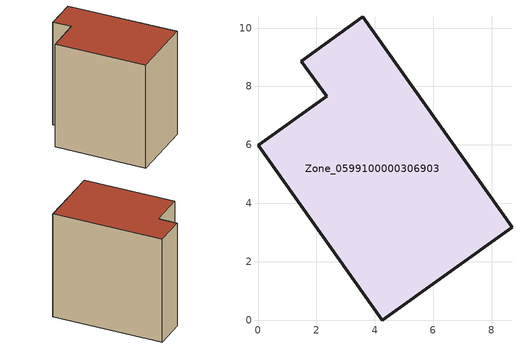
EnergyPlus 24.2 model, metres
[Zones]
Zone_0599100000306903
 floor ground (C_G): 3.59,10.38 8.7,3.18 4.25,0 0,5.98 2.35,7.66 1.48,8.87 z0
 wall outside (C_F): 4.25,0 8.7,3.18 3.59,10.38 1.48,8.87 2.35,7.66 0,5.98 4.25,0 z0:8.69
 roof outside (C_R): 8.7,3.18 3.59,10.38 1.48,8.87 2.35,7.66 0,5.98 4.25,0 z8.69
[BUILDING]
Pand.0599100000306903: North Axis=0; Terrain=City; Loads Convergence Tolerance Value=0.04; Temperature Convergence Tolerance Value=0.4; Solar Distribution=FullExterior; Maximum Number of Warmup Days=25; Minimum Number of Warmup Days=1
[Site:Location]
Rotterdam.The.Hague.AP_ZH_NLD Design_Conditions: Latitude=51.96; Longitude=4.45; Time Zone=1; Elevation=-4.5
[SITE:GROUNDTEMPERATURE:BUILDINGSURFACE]
18, 18, 18, 18, 18, 18, 18, 18, 18, 18, 18, 18
[MATERIAL] Thermal Absorptance=0.9; Solar Absorptance=0.7; Visible Absorptance=0.7
Name | Roughness | Thickness | Conductivity | Density | Specific Heat
G.TI.1975-1991 | MediumSmooth | 0.15 | 0.288461 | 540 | 1210
F.TI.1975-1991 | Rough | 0.3 | 0.230769 | 1920 | 840
R.TI.1975-1991 | MediumRough | 0.2 | 0.153846 | 1500 | 1000
[CONSTRUCTION]
C_G: G.TI.1975-1991
C_F: F.TI.1975-1991
C_R: R.TI.1975-1991
[ZONE]
Zone_0599100000306903: Type=1; Multiplier=1; Ceiling Height=Autocalculate; Volume=Autocalculate; Floor Area=autocalculate; Part of Total Floor Area=Yes
[ZONEINFILTRATION:DESIGNFLOWRATE]
Infil_Zone_0599100000306903: Zone or ZoneList or Space or SpaceList=Zone_0599100000306903; Schedule=AlwaysOn; Design Flow Rate Calculation Method=Flow/Area; Flow Rate per Floor Area=0.003; Constant Term Coefficient=1; Temperature Term Coefficient=0; Velocity Term Coefficient=0; Velocity Squared Term Coefficient=0
[HVACTEMPLATE:ZONE:IDEALLOADSAIRSYSTEM]
Zone_0599100000306903: Maximum Heating Supply Air Temperature=50; Minimum Cooling Supply Air Temperature=13; Maximum Heating Supply Air Humidity Ratio=0.0156; Minimum Cooling Supply Air Humidity Ratio=0.0077; Heating Limit=NoLimit; Cooling Limit=NoLimit; Dehumidification Control Type=ConstantSensibleHeatRatio; Cooling Sensible Heat Ratio=0.7; Dehumidification Setpoint=60; Humidification Control Type=None; Humidification Setpoint=30; Outdoor Air Method=None; Outdoor Air Flow Rate per Person=0.00944; Outdoor Air Flow Rate per Zone Floor Area=0; Outdoor Air Flow Rate per Zone=0; Demand Controlled Ventilation Type=None; Outdoor Air Economizer Type=NoEconomizer; Heat Recovery Type=None; Sensible Heat Recovery Effectiveness=0.7; Latent Heat Recovery Effectiveness=0.65
[ZONECONTROL:THERMOSTAT]
ThermostatControl_Zone_0599100000306903: Zone or ZoneList=Zone_0599100000306903; Control Type Schedule=DualSetpointControlType; Control 1=Thermostat_Zone_0599100000306903; Temperature Difference Between Cutout And Setpoint=0
[THERMOSTATSETPOINT:DUALSETPOINT]
Thermostat_Zone_0599100000306903: Heating Setpoint Temperature Schedule=HeatingSetpoint_Zone_0599100000306903; Cooling Setpoint Temperature Schedule=CoolingSetpoint_Zone_0599100000306903
[SCHEDULE:COMPACT]
HeatingSetpoint_Zone_0599100000306903: Through: 12/31, For: AllDays, Until: 24:00, 21
CoolingSetpoint_Zone_0599100000306903: Through: 12/31, For: AllDays, Until: 24:00, 24
DualSetpointControlType: Through: 12/31, For: AllDays, Until: 24:00, 4
AlwaysOn: Through: 12/31, For: AllDays, Until: 24:00, 1
